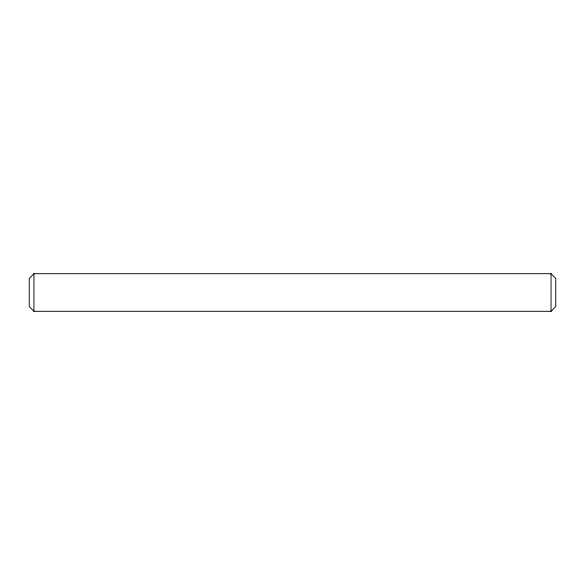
<?xml version="1.0" encoding="UTF-8"?>
<svg xmlns="http://www.w3.org/2000/svg" width="585" height="585" viewBox="0 0 585 585"><rect width="100%" height="100%" fill="white"/><g stroke="black" fill="none" stroke-linecap="round" stroke-linejoin="round"><path stroke-width="0.88" d="M33.952 273.7L29.25 278.438L29.25 306.562L33.952 311.3L551.048 311.3L555.75 306.562L555.75 278.438L551.048 273.7L33.952 273.7L33.952 311.3M551.048 273.7L551.048 311.3"/></g></svg>
